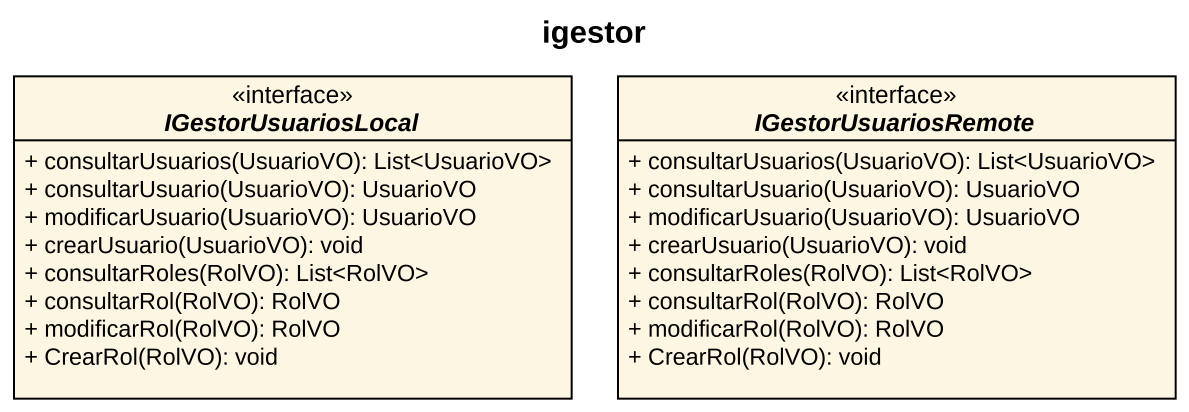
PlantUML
@startuml
title igestor
hide circle
hide empty members
skinparam classAttributeIconSize 0
interface IGestorUsuariosLocal <<interface>> {
  + consultarUsuarios(UsuarioVO): List<UsuarioVO>
  + consultarUsuario(UsuarioVO): UsuarioVO
  + modificarUsuario(UsuarioVO): UsuarioVO
  + crearUsuario(UsuarioVO): void
  + consultarRoles(RolVO): List<RolVO>
  + consultarRol(RolVO): RolVO
  + modificarRol(RolVO): RolVO
  + CrearRol(RolVO): void
}
interface IGestorUsuariosRemote <<interface>> {
  + consultarUsuarios(UsuarioVO): List<UsuarioVO>
  + consultarUsuario(UsuarioVO): UsuarioVO
  + modificarUsuario(UsuarioVO): UsuarioVO
  + crearUsuario(UsuarioVO): void
  + consultarRoles(RolVO): List<RolVO>
  + consultarRol(RolVO): RolVO
  + modificarRol(RolVO): RolVO
  + CrearRol(RolVO): void
}
@enduml
